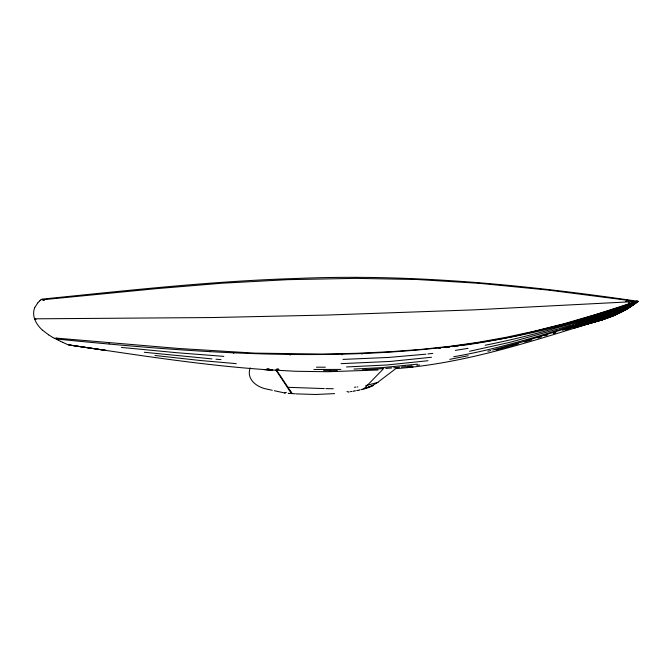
<?xml version="1.0" encoding="UTF-8"?>
<svg xmlns="http://www.w3.org/2000/svg" width="672" height="672" viewBox="0 0 672 672"><rect width="100%" height="100%" fill="white"/><g stroke="black" fill="none" stroke-linecap="round" stroke-linejoin="round"><path stroke-width="1.01" d="M250.186 367.895C245.902 379.756 257.67 387.811 267.884 389.273M34.717 307.742C31.324 315.815 36.263 324.694 42.378 330.053M34.784 307.591L37.649 303.047M37.758 302.921L39.64 300.972M367.021 385.661L382.948 369.264M366.853 385.854L363.72 388.886L364.694 388.567M378.025 382.351L365.711 385.636M39.766 300.846L40.74 299.989M40.874 299.872L41.311 299.519M588.529 323.375C605.942 318.982 623.549 313.026 637.686 301.619L637.325 301.224L635.166 302.938M41.748 299.174C126.286 290.657 210.966 281.114 295.999 278.494C409.979 273.613 523.841 284.676 636.51 301.106M637.325 301.224L634.486 303.383M637.493 301.426L622.264 311.052L605.254 318.293M637.652 301.636L626.396 309.355M626.531 300.913L627.371 300.266L632.806 301.022L631.344 302.14M633.41 302.4L634.242 302.812C619.265 314.698 600.751 320.964 582.338 325.181M627.858 306.398L633.713 302.156L629.916 303.467L627.371 300.266L625.808 301.442M633.251 302.518L625.262 308.078L616.879 312.698M377.983 382.166L396.774 367.878M631.268 301.417L632.428 300.535L632.806 301.022M377.622 382.444L371.944 385.862M628.555 304.5L629.916 303.467L595.669 314.605L562.985 324.005L534.509 331.162L505.722 337.386L477.624 342.418L450.416 346.282L421.478 349.381L390.835 351.683L356.378 353.304L322.518 354.052L255.007 353.128L178.114 348.44L55.818 338.066L57.834 338.99M628.219 304.752L629.916 303.467L626.766 305.794M634.645 303.584L632.797 304.928M634.418 303.492L623.095 310.901M602.683 318.276L616.409 312.178L627.95 304.937L624.674 307.247M626.506 305.987L626.01 306.331M632.856 304.609L624.212 309.994L614.376 314.798M625.766 306.508L614.897 312.959M68.83 344.929L106.495 350.498L68.729 344.938C136.508 354.791 204.288 365.828 272.714 370.112L263.634 369.516L295.504 371.272L327.65 371.734L378.109 370.003M624.523 307.348L614.636 313.093M627.69 306.508L615.93 313.152L601.793 318.856M625.985 309.599L616.72 314.303M372.8 385.375L373.43 385.451L368.684 387.584L361.166 389.651M614.796 312.976L620.34 309.96L606.967 316.588M622.154 311.682L613.217 315.815M613.67 313.572L610.999 314.832M616.291 312.976L604.195 318.007M612.469 314.101L609.008 315.722M610.63 314.95L612.016 314.311M616.778 314.404L611.554 316.487M610.554 314.975L606.766 316.588M615.048 315.034L626.926 309.254L638.4 301.375L636.14 301.056M608.714 315.848L608.135 316.1M609.252 315.554L607.186 316.411M614.006 314.95L609.042 316.94M614.981 315.185L602.062 319.88M365.282 388.315L372.666 385.426M607.841 316.218L601.675 318.646M606.682 316.705L605.38 317.226M612.847 315.966L602.314 319.796M604.733 317.486L601.516 318.704M611.402 316.638L606.992 318.276M604.876 317.327L605.825 316.957L603.784 317.738M371.456 386.064L370.6 386.366M626.598 307.885L575.954 325.357M608.227 317.243L608.647 317.092M628.942 306.39L575.249 324.736M623.944 309.448L562.607 330.288M631.058 304.945L572.418 324.576M607.807 317.402L595.232 321.409M620.886 311.111L583.422 324.013M601.196 318.822L600.155 319.2M602.045 318.368L602.994 318.024M633.016 303.542C584.682 320.536 535.433 335.294 485.134 345.257M599.634 319.385L600.995 318.898L598.282 319.847M617.215 312.925L594.703 320.628M599.718 319.351L598.853 319.654M606.598 318.419L601.18 320.158M599.332 319.486L596.66 320.393M635.326 302.442L637.09 301.829M636.182 302.14L638.4 301.375L473.634 309.876L326.634 315.067L212.47 317.545L34.566 318.822M634.889 302.593C449.954 371.944 248.186 358.21 55.692 338.932M634.452 302.744L635.771 302.282M632.738 302.845L618.4 307.709M602.448 318.629L600.709 319.217L601.238 319.04M612.654 314.958L599.416 319.368M604.842 318.444L602.188 319.326M618.148 307.784L567.966 323.098L517.684 335.521M596.089 320.578L597.038 320.267M593.746 320.947L585.06 323.77M579.524 325.29L582.448 324.332M595.577 320.746L596.921 320.309M599.6 319.586L598.508 319.939M574.98 325.668L524.975 341.174L492.685 350.053M578.55 325.601L568.68 328.768M593.662 321.216L598.458 319.679M580.171 325.332L584.086 324.089M574.283 325.046L560.515 329.364M589.798 322.442L592.696 321.518M594.317 321.149L595.098 320.897L594.208 321.182M606.732 317.285L598.164 319.973M601.751 319.469L597.475 320.771M601.6 320.023L599.743 320.603M602.188 319.889L592.099 322.745M597.332 319.931L598.273 319.628M553.342 333.203L555.878 332.405M597.761 320.174L596.282 320.628M544.782 335.866L547.369 335.059M553.552 333.505L555.248 332.976M601.138 320.216L588.899 323.534M571.444 324.878L558.642 328.768M559.524 329.675C524.756 340.494 489.636 350.507 453.718 356.748M565.286 329.986L568.294 329.053M537.844 337.999L541.33 336.932M579.062 325.76L582.002 324.862M592.326 321.754L593.267 321.468M597.215 320.275L592.754 321.628M573.703 328.255L591.343 322.93C527.764 342.502 463.806 363.46 397.043 368.525M599.281 320.746L597.87 321.166M595.451 320.502L596.392 320.216M527.268 341.191L531.703 339.864M557.651 329.062L510.275 342.25L469.577 351.254M594.695 321.107L595.543 320.855M524.588 341.981L526.378 341.46M518.28 343.829L510.073 346.172M594.132 321.292L597.794 320.233M598.004 321.157L587.546 323.854M597.055 320.88L590.646 322.619M505.445 347.449L509.149 346.424M369.365 386.744L368.592 386.946M594.611 321.569L593.015 321.997M499.842 348.961L504.521 347.701M286.331 392.398L284.609 392.868L285.466 393.036M496.07 349.961L498.91 349.213M590.789 322.568L591.898 322.283M592.166 322.736L584.094 324.626M487.889 351.246L490.77 350.532M588.58 323.106L589.68 322.837M588.37 323.165L589.504 322.896M589.1 323.476L584.951 324.442M586.261 323.904L587.395 323.644M587.74 323.795L586.051 324.173M362.561 389.34L362.099 389.449M584.304 324.341L584.791 324.232M585.707 324.248L584.363 324.542M517.045 335.664L514.492 336.21M513.853 336.344L510.955 336.958M359.99 389.903L359.52 390.004M510.636 337.025L507.713 337.621M468.216 355.748L449.77 359.344M359.05 390.096L358.579 390.197M507.394 337.688L504.454 338.285M358.109 390.289L357.638 390.39M504.126 338.344L484.344 342.023M357.16 390.482L356.689 390.575M355.496 390.802L355.018 390.894M354.539 390.978L354.06 391.062M353.581 391.154L353.094 391.238M483.311 342.199L476.036 343.4M351.884 391.44L351.406 391.524M468.048 348.356L455.356 350.372M350.918 391.608L350.431 391.684M475.339 343.51L461.496 345.593M349.205 391.877L348.718 391.952M348.222 392.028L346.962 391.482M458.598 345.996L453.86 346.634M357.79 386.845L357.235 386.921M428.014 360.721L386.912 364.988L346.492 366.954M449.82 347.155L446.116 347.609M431.5 357.269L390.298 361.427L341.09 363.644M416.808 365.316L419.647 364.963M355.841 387.097L354.438 387.274M432.76 353.396L427.913 353.951M417.421 364.19L383.023 367.55L354.01 369.088M440.504 348.272L438.614 348.482M425.964 354.169L388.567 357.445L342.989 359.402M407.274 366.433L412.062 365.896M406.501 367.55L413.011 366.87M401.478 367.038L406.316 366.542M393.666 367.777L399.538 367.24M334.614 393.624L315.596 394.481L296.192 393.876M385.745 368.441L391.692 367.954M383.746 368.584L362.393 369.844M361.788 354.018L362.216 354.001M342.535 354.631L341.645 354.648M340.889 369.415L313.908 369.474M333.253 388.71L327.81 388.685M329.566 370.658L337.302 370.616M330.238 370.608L323.568 370.608M325.315 367.206L316.453 367.172M287.994 387.316L322.703 388.525M289.96 354.95L290.438 354.959M327.172 388.668L325.903 388.634M324.307 388.584L323.341 388.55M290.909 393.523L288.834 393.38M276.973 369.272L278.888 369.365M276.73 369.239L278.712 369.348M233.335 353.044L233.848 353.077M276.679 369.247L278.611 369.356M267.011 368.617L269.06 368.752M209.857 351.624L210.386 351.658M223.784 356.37L176.87 352.724L121.456 347.432M295.302 393.817L291.404 393.532L275.864 369.877M236.242 363.644L200.558 360.528L154.972 355.488M215.956 359.218L220.97 359.612M211.949 358.898L144.32 352.279M109.024 343.669L109.612 343.72M288.784 393.372L288.238 393.322M627.371 300.266L548.201 290.077L479.506 283.332L417.329 279.518L355.572 278.359L287.692 279.67L221.743 283.24L155.786 288.708L42.378 299.779L44.276 300.51M274.31 390.718L284.424 392.918M272.303 390.298L268.321 389.382M68.09 344.753L65.31 343.543M42.588 299.342L43.411 299.695M64.739 343.274L62.832 342.376M62.689 342.308L60.665 341.342M60.514 341.267L58.405 340.25M34.818 318.948L36.011 319.528M58.254 340.183L56.666 339.41M54.986 338.57L54.314 338.218M54.054 338.075L52.727 337.344M52.223 337.058L48.922 335.051M48.686 334.891L42.571 330.229M278.712 373.531L276.335 370.028M278.821 373.699L281.098 377.059M281.215 377.227L283.45 380.537M283.576 380.73L290.077 390.449M291.119 392.011L290.153 390.566M291.194 392.129L292.034 393.296"/></g></svg>
